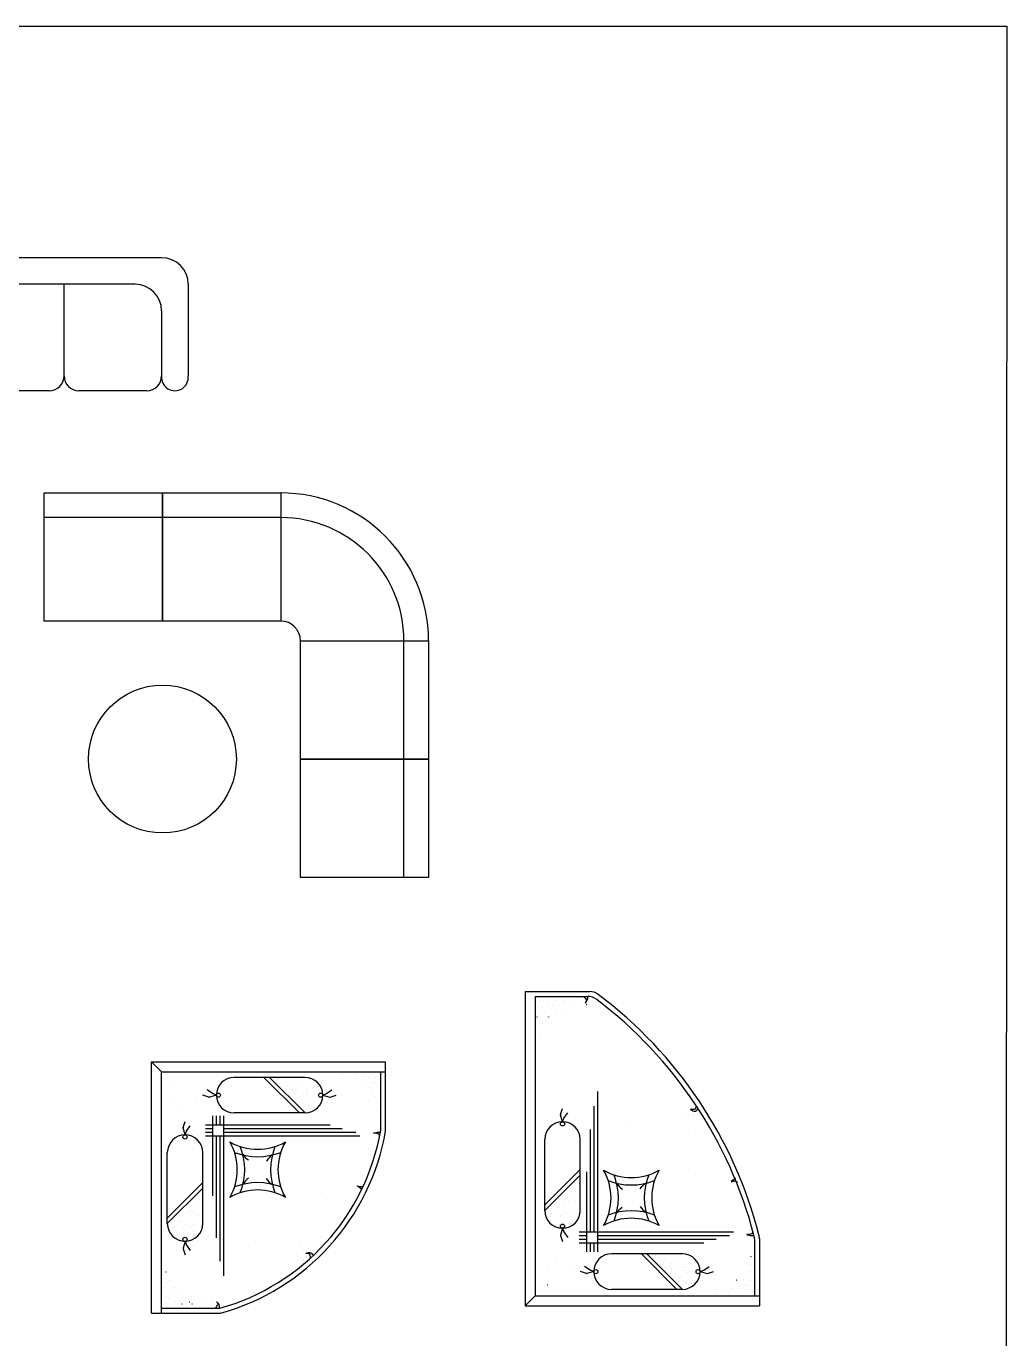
# Model space of a CAD drawing. Header units: metres. Extents: x 3586 to 7307, y 3108 to 6437.
# Drawn here: x 4052.674 to 4053.225, y 3258.413 to 3259.15 of the extents above; entities that cross this region are included whole.
import ezdxf

# ---------------------------------------------------------------- set-up
doc = ezdxf.new("R2010")
doc.units = ezdxf.units.M
doc.layers.add('FURNITURE', color=40, linetype='Continuous')

msp = doc.modelspace()

# ---------------------------------------------------------------- linework, layer by layer
for p, q in [((4051.04981, 3259.15026), (4053.22499, 3259.15026)), ((4053.22499, 3259.15026), (4053.22428, 3257.71671)), ((4052.95465, 3258.60831), (4052.95465, 3258.43191)), ((4052.95465, 3258.60831), (4052.99064, 3258.60831)), ((4052.96018, 3258.60555), (4052.96018, 3258.43745)), ((4052.96018, 3258.60555), (4052.98971, 3258.60555)), ((4052.74479, 3258.42769), (4052.74479, 3258.56881)), ((4052.74479, 3258.56881), (4052.87623, 3258.56881)), ((4052.75033, 3258.56327), (4052.74479, 3258.56881)), ((4052.87623, 3258.53007), (4052.87623, 3258.56881)), ((4052.75033, 3258.42769), (4052.75033, 3258.56327)), ((4052.75033, 3258.56327), (4052.87623, 3258.56327)), ((4052.87346, 3258.53031), (4052.87346, 3258.56327)), ((4052.99524, 3258.55209), (4052.99524, 3258.46217)), ((4052.77916, 3258.49362), (4052.77916, 3258.53855)), ((4052.78123, 3258.53352), (4052.78123, 3258.53855)), ((4052.78331, 3258.53352), (4052.78331, 3258.53855)), ((4052.78538, 3258.44863), (4052.78538, 3258.53855)), ((4052.99316, 3258.54388), (4052.99316, 3258.47343)), ((4052.77511, 3258.53352), (4052.84509, 3258.53352)), ((4052.77511, 3258.53144), (4052.77916, 3258.53144)), ((4052.78538, 3258.53144), (4052.85188, 3258.53144)), ((4052.99109, 3258.53075), (4052.99109, 3258.47343)), ((4052.77511, 3258.52937), (4052.77916, 3258.52937)), ((4052.77511, 3258.52729), (4052.86174, 3258.52729)), ((4052.78123, 3258.46997), (4052.78123, 3258.52729)), ((4052.78331, 3258.45683), (4052.78331, 3258.52729)), ((4052.78538, 3258.52937), (4052.85948, 3258.52937)), ((4052.98901, 3258.5071), (4052.98901, 3258.46217)), ((4052.98497, 3258.47343), (4053.0716, 3258.47343)), ((4052.98497, 3258.47135), (4052.98901, 3258.47135)), ((4052.98497, 3258.46928), (4052.98901, 3258.46928)), ((4052.98497, 3258.4672), (4053.05495, 3258.4672)), ((4052.99109, 3258.4672), (4052.99109, 3258.46217)), ((4052.99316, 3258.4672), (4052.99316, 3258.46217)), ((4052.99524, 3258.47135), (4053.06934, 3258.47135)), ((4052.99524, 3258.46928), (4053.06173, 3258.46928)), ((4053.08331, 3258.46926), (4053.08331, 3258.43745)), ((4053.08608, 3258.46961), (4053.08608, 3258.43191)), ((4052.96018, 3258.43745), (4052.95465, 3258.43191)), ((4052.96018, 3258.43745), (4053.08608, 3258.43745)), ((4052.74479, 3258.42769), (4052.78353, 3258.42769)), ((4052.75033, 3258.43045), (4052.78315, 3258.43045)), ((4052.95465, 3258.43191), (4053.08608, 3258.43191))]:
    msp.add_line(p, q)
at = {"linetype": 'Continuous'}
msp.add_circle((4052.75089, 3258.73882), 0.04151, dxfattribs=at)
for centre, radius, start, end in [((4052.98971, 3258.59724), 0.0083, 52.85267, 90), ((4052.99064, 3258.60001), 0.0083, 53.07808, 90), ((4052.84829, 3258.41057), 0.24526, 14.42714, 53.07808), ((4052.96228, 3258.59872), 0.00000692, 0, 180), ((4052.96228, 3258.59872), 0.00000692, 180, 0), ((4052.96291, 3258.60282), 0.00000692, 0, 180), ((4052.96291, 3258.60282), 0.00000692, 180, 0), ((4052.96417, 3258.59998), 0.00000692, 0, 180), ((4052.96417, 3258.59998), 0.00000692, 180, 0), ((4052.96512, 3258.60345), 0.00000692, 0, 180), ((4052.96512, 3258.60345), 0.00000692, 180, 0), ((4052.96733, 3258.60156), 0.00000692, 0, 180), ((4052.96733, 3258.60156), 0.00000692, 180, 0), ((4052.97017, 3258.60124), 0.00000692, 0, 180), ((4052.97017, 3258.60124), 0.00000692, 180, 0), ((4052.97143, 3258.59683), 0.00000692, 0, 180), ((4052.97143, 3258.59683), 0.00000692, 180, 0), ((4052.97174, 3258.60314), 0.00000692, 0, 180), ((4052.97174, 3258.60314), 0.00000692, 180, 0), ((4052.97585, 3258.60219), 0.00000692, 0, 180), ((4052.97585, 3258.60219), 0.00000692, 180, 0), ((4052.97711, 3258.59872), 0.00000692, 0, 180), ((4052.97711, 3258.59872), 0.00000692, 180, 0), ((4052.97742, 3258.60314), 0.00000692, 0, 180), ((4052.97742, 3258.60314), 0.00000692, 180, 0), ((4052.98247, 3258.60124), 0.00000692, 0, 180), ((4052.98247, 3258.60124), 0.00000692, 180, 0), ((4052.9891, 3258.60093), 0.00000692, 0, 180), ((4052.9891, 3258.60093), 0.00000692, 180, 0), ((4052.84829, 3258.41057), 0.2425, 14.51258, 52.85267), ((4052.96133, 3258.594), 0.00000692, 0, 180), ((4052.96133, 3258.594), 0.00000692, 180, 0), ((4052.96323, 3258.59147), 0.00000692, 0, 180), ((4052.96323, 3258.59147), 0.00000692, 180, 0), ((4052.96449, 3258.59021), 0.00000692, 0, 180), ((4052.96449, 3258.59021), 0.00000692, 180, 0), ((4052.96544, 3258.59652), 0.00000692, 0, 180), ((4052.96544, 3258.59652), 0.00000692, 180, 0), ((4052.96764, 3258.594), 0.00000692, 0, 180), ((4052.96764, 3258.594), 0.00000692, 180, 0), ((4052.96291, 3258.58517), 0.00000692, 0, 180), ((4052.96291, 3258.58517), 0.00000692, 180, 0), ((4052.8518, 3258.56177), 0.00000692, 0, 180), ((4052.8518, 3258.56177), 0.00000692, 180, 0), ((4052.85905, 3258.56146), 0.00000692, 0, 180), ((4052.85905, 3258.56146), 0.00000692, 180, 0), ((4052.86663, 3258.55988), 0.00000692, 0, 180), ((4052.86663, 3258.55988), 0.00000692, 180, 0), ((4052.87073, 3258.55988), 0.00000692, 0, 180), ((4052.87073, 3258.55988), 0.00000692, 180, 0), ((4052.75716, 3258.55705), 0.00000692, 180, 0), ((4052.75716, 3258.55705), 0.00000692, 0, 180), ((4052.8518, 3258.55957), 0.00000692, 180, 0), ((4052.8518, 3258.55957), 0.00000692, 0, 180), ((4052.86063, 3258.55957), 0.00000692, 180, 0), ((4052.86063, 3258.55957), 0.00000692, 0, 180), ((4052.86347, 3258.55452), 0.00000692, 0, 180), ((4052.86347, 3258.55452), 0.00000692, 180, 0), ((4052.86379, 3258.55894), 0.00000692, 180, 0), ((4052.86379, 3258.55894), 0.00000692, 0, 180), ((4052.86726, 3258.55421), 0.00000692, 0, 180), ((4052.86726, 3258.55421), 0.00000692, 180, 0), ((4052.86883, 3258.55736), 0.00000692, 0, 180), ((4052.86883, 3258.55736), 0.00000692, 180, 0), ((4052.87104, 3258.55484), 0.00000692, 0, 180), ((4052.87104, 3258.55484), 0.00000692, 180, 0), ((4052.75779, 3258.54696), 0.00000692, 0, 180), ((4052.75779, 3258.54696), 0.00000692, 180, 0), ((4052.77009, 3258.54728), 0.00000692, 180, 0), ((4052.77009, 3258.54728), 0.00000692, 0, 180), ((4052.8682, 3258.55106), 0.00000692, 180, 0), ((4052.8682, 3258.55106), 0.00000692, 0, 180), ((4052.87073, 3258.54948), 0.00000692, 0, 180), ((4052.87073, 3258.54948), 0.00000692, 180, 0), ((4052.87104, 3258.54601), 0.00000692, 0, 180), ((4052.87104, 3258.54601), 0.00000692, 180, 0), ((4052.76221, 3258.54444), 0.00000692, 0, 180), ((4052.76221, 3258.54444), 0.00000692, 180, 0), ((4052.87136, 3258.54129), 0.00000692, 180, 0), ((4052.87136, 3258.54129), 0.00000692, 0, 180), ((4053.04475, 3258.53784), 0.00000692, 0, 180), ((4053.04475, 3258.53784), 0.00000692, 180, 0), ((4053.04633, 3258.5391), 0.00000692, 0, 180), ((4053.04633, 3258.5391), 0.00000692, 180, 0), ((4053.04664, 3258.54446), 0.00000692, 0, 180), ((4053.04664, 3258.54446), 0.00000692, 180, 0), ((4053.0479, 3258.5432), 0.00000692, 0, 180), ((4053.0479, 3258.5432), 0.00000692, 180, 0), ((4053.04917, 3258.53847), 0.00000692, 0, 180), ((4053.04917, 3258.53847), 0.00000692, 180, 0), ((4053.01307, 3258.53287), 0.00000692, 0, 180), ((4053.01307, 3258.53287), 0.00000692, 180, 0), ((4052.7489, 3258.55219), 0.12647, 285.71269, 350.03422), ((4052.7489, 3258.55219), 0.12923, 285.54252, 350.14176), ((4052.76167, 3258.50828), 0.03126, 330.13717, 29.86283), ((4052.80434, 3258.55096), 0.03126, 240.13717, 299.86283), ((4052.84702, 3258.50828), 0.03126, 150.13717, 209.86283), ((4053.0503, 3258.53003), 0.00000692, 0, 180), ((4053.0503, 3258.53003), 0.00000692, 180, 0), ((4052.80434, 3258.55096), 0.03541, 248.52302, 291.47698), ((4052.76167, 3258.50828), 0.03541, 338.52302, 21.47698), ((4052.80476, 3258.52301), 0.01082, 214.29684, 239.20855), ((4052.81867, 3258.50758), 0.01082, 124.29684, 149.20855), ((4052.84702, 3258.50828), 0.03541, 158.52302, 201.47698), ((4052.80434, 3258.46561), 0.03541, 68.52302, 111.47698), ((4052.8054, 3258.49451), 0.01082, 124.29684, 149.20855), ((4052.81812, 3258.50934), 0.01082, 214.29684, 239.20855), ((4053.0142, 3258.53511), 0.03126, 240.13717, 299.86283), ((4052.97152, 3258.49244), 0.03126, 330.13717, 29.86283), ((4053.0142, 3258.53511), 0.03541, 248.52302, 291.47698), ((4052.97152, 3258.49244), 0.03541, 338.52302, 21.47698), ((4053.05687, 3258.49244), 0.03541, 158.52302, 201.47698), ((4053.05687, 3258.49244), 0.03126, 150.13717, 209.86283), ((4053.0503, 3258.50545), 0.00000692, 0, 180), ((4053.0503, 3258.50545), 0.00000692, 180, 0), ((4052.80434, 3258.46561), 0.03126, 60.13717, 119.86283), ((4052.84044, 3258.49527), 0.00000692, 0, 180), ((4052.84044, 3258.49527), 0.00000692, 180, 0), ((4053.01526, 3258.50621), 0.01082, 210.79145, 235.70316), ((4053.02797, 3258.49138), 0.01082, 120.79145, 145.70316), ((4053.01462, 3258.47771), 0.01082, 120.79145, 145.70316), ((4053.02853, 3258.49314), 0.01082, 210.79145, 235.70316), ((4053.0142, 3258.44976), 0.03126, 60.13717, 119.86283), ((4053.0142, 3258.44976), 0.03541, 68.52302, 111.47698), ((4053.07778, 3258.46961), 0.0083, 0, 14.42714), ((4052.80322, 3258.46785), 0.00000692, 0, 180), ((4052.80322, 3258.46785), 0.00000692, 180, 0), ((4052.82845, 3258.4647), 0.00000692, 180, 0), ((4052.82845, 3258.4647), 0.00000692, 0, 180), ((4052.83287, 3258.46407), 0.00000692, 180, 0), ((4052.83287, 3258.46407), 0.00000692, 0, 180), ((4052.84044, 3258.47069), 0.00000692, 180, 0), ((4052.84044, 3258.47069), 0.00000692, 0, 180), ((4053.07501, 3258.46926), 0.0083, 0, 14.51258), ((4052.83003, 3258.46344), 0.00000692, 180, 0), ((4052.83003, 3258.46344), 0.00000692, 0, 180), ((4052.83035, 3258.45808), 0.00000692, 180, 0), ((4052.83035, 3258.45808), 0.00000692, 0, 180), ((4052.83161, 3258.45934), 0.00000692, 0, 180), ((4052.83161, 3258.45934), 0.00000692, 180, 0), ((4053.08121, 3258.45943), 0.00000692, 0, 180), ((4053.08121, 3258.45943), 0.00000692, 180, 0), ((4052.75306, 3258.45083), 0.00000692, 0, 180), ((4052.75306, 3258.45083), 0.00000692, 180, 0), ((4052.96764, 3258.45376), 0.00000692, 0, 180), ((4052.96764, 3258.45376), 0.00000692, 180, 0), ((4052.97206, 3258.45628), 0.00000692, 0, 180), ((4052.97206, 3258.45628), 0.00000692, 180, 0), ((4052.97995, 3258.45344), 0.00000692, 0, 180), ((4052.97995, 3258.45344), 0.00000692, 180, 0), ((4053.07806, 3258.44966), 0.00000692, 0, 180), ((4053.07806, 3258.44966), 0.00000692, 180, 0), ((4053.08058, 3258.45124), 0.00000692, 0, 180), ((4053.08058, 3258.45124), 0.00000692, 180, 0), ((4053.0809, 3258.4547), 0.00000692, 0, 180), ((4053.0809, 3258.4547), 0.00000692, 180, 0), ((4052.75148, 3258.442), 0.00000692, 0, 180), ((4052.75148, 3258.442), 0.00000692, 180, 0), ((4052.75337, 3258.44452), 0.00000692, 0, 180), ((4052.75337, 3258.44452), 0.00000692, 180, 0), ((4052.75463, 3258.44579), 0.00000692, 180, 0), ((4052.75463, 3258.44579), 0.00000692, 0, 180), ((4052.75779, 3258.442), 0.00000692, 0, 180), ((4052.75779, 3258.442), 0.00000692, 180, 0), ((4052.96701, 3258.44367), 0.00000692, 0, 180), ((4052.96701, 3258.44367), 0.00000692, 180, 0), ((4053.07333, 3258.44619), 0.00000692, 0, 180), ((4053.07333, 3258.44619), 0.00000692, 180, 0), ((4053.07711, 3258.44651), 0.00000692, 0, 180), ((4053.07711, 3258.44651), 0.00000692, 180, 0), ((4053.07869, 3258.44336), 0.00000692, 0, 180), ((4053.07869, 3258.44336), 0.00000692, 180, 0), ((4053.0809, 3258.44588), 0.00000692, 0, 180), ((4053.0809, 3258.44588), 0.00000692, 180, 0), ((4052.75243, 3258.43728), 0.00000692, 180, 0), ((4052.75243, 3258.43728), 0.00000692, 0, 180), ((4052.75432, 3258.43601), 0.00000692, 0, 180), ((4052.75432, 3258.43601), 0.00000692, 180, 0), ((4052.75558, 3258.43948), 0.00000692, 0, 180), ((4052.75558, 3258.43948), 0.00000692, 180, 0), ((4052.76031, 3258.43475), 0.00000692, 0, 180), ((4052.76031, 3258.43475), 0.00000692, 180, 0), ((4052.76157, 3258.43917), 0.00000692, 180, 0), ((4052.76157, 3258.43917), 0.00000692, 0, 180), ((4052.76725, 3258.43728), 0.00000692, 180, 0), ((4052.76725, 3258.43728), 0.00000692, 0, 180), ((4052.77262, 3258.43475), 0.00000692, 0, 180), ((4052.77262, 3258.43475), 0.00000692, 180, 0), ((4052.77924, 3258.43507), 0.00000692, 0, 180), ((4052.77924, 3258.43507), 0.00000692, 180, 0), ((4053.06165, 3258.44115), 0.00000692, 0, 180), ((4053.06165, 3258.44115), 0.00000692, 180, 0), ((4053.06165, 3258.43894), 0.00000692, 0, 180), ((4053.06165, 3258.43894), 0.00000692, 180, 0), ((4053.06891, 3258.43926), 0.00000692, 0, 180), ((4053.06891, 3258.43926), 0.00000692, 180, 0), ((4053.07049, 3258.44115), 0.00000692, 0, 180), ((4053.07049, 3258.44115), 0.00000692, 180, 0), ((4053.07364, 3258.44178), 0.00000692, 0, 180), ((4053.07364, 3258.44178), 0.00000692, 180, 0), ((4053.07648, 3258.44084), 0.00000692, 0, 180), ((4053.07648, 3258.44084), 0.00000692, 180, 0), ((4053.08058, 3258.44084), 0.00000692, 0, 180), ((4053.08058, 3258.44084), 0.00000692, 180, 0), ((4052.75306, 3258.43318), 0.00000692, 180, 0), ((4052.75306, 3258.43318), 0.00000692, 0, 180), ((4052.75527, 3258.43255), 0.00000692, 180, 0), ((4052.75527, 3258.43255), 0.00000692, 0, 180), ((4052.75747, 3258.43444), 0.00000692, 0, 180), ((4052.75747, 3258.43444), 0.00000692, 180, 0), ((4052.76189, 3258.43286), 0.00000692, 0, 180), ((4052.76189, 3258.43286), 0.00000692, 180, 0), ((4052.76599, 3258.43381), 0.00000692, 0, 180), ((4052.76599, 3258.43381), 0.00000692, 180, 0), ((4052.76757, 3258.43286), 0.00000692, 0, 180), ((4052.76757, 3258.43286), 0.00000692, 180, 0)]:
    msp.add_arc(centre, radius, start, end)
for points, knots in [([(4052.98739, 3258.60555), (4052.98786, 3258.60501), (4052.98847, 3258.60431), (4052.98925, 3258.60301), (4052.98722, 3258.60079), (4052.98983, 3258.60352), (4052.98969, 3258.60481), (4052.98971, 3258.60526), (4052.98971, 3258.60555)], [0, 0, 0, 0, 0.781948, 1.01961, 1.572646, 2.564552, 2.741062, 3.044864, 3.044864, 3.044864, 3.044864]), ([(4053.05057, 3258.5442), (4053.05039, 3258.54319), (4053.05008, 3258.54145), (4053.04627, 3258.54264), (4053.05009, 3258.54029), (4053.05114, 3258.5418), (4053.05169, 3258.5426)], [0, 0, 0, 0, 0.912439, 1.577938, 2.412378, 3.361657, 3.361657, 3.361657, 3.361657]), ([(4053.07261, 3258.50359), (4053.07221, 3258.50319), (4053.07156, 3258.50255), (4053.06946, 3258.50116), (4053.07166, 3258.50203), (4053.07289, 3258.50208), (4053.07343, 3258.5015), (4053.07376, 3258.50114)], [0, 0, 0, 0, 0.708006, 1.140209, 1.765561, 2.068918, 2.557075, 2.557075, 2.557075, 2.557075]), ([(4053.08249, 3258.47335), (4053.08217, 3258.4728), (4053.08147, 3258.47162), (4053.07771, 3258.47217), (4053.08125, 3258.4711), (4053.08246, 3258.47124), (4053.08306, 3258.47131)], [0, 0, 0, 0, 0.68294, 1.47216, 2.236493, 2.983509, 2.983509, 2.983509, 2.983509])]:
    msp.add_open_spline(points, degree=3, knots=knots)
for points in [[(4052.87289, 3258.5273), (4052.87154, 3258.52862), (4052.86936, 3258.52876), (4052.87139, 3258.52934), (4052.87346, 3258.52934)], [(4052.86275, 3258.49713), (4052.86128, 3258.49842), (4052.86033, 3258.49915), (4052.86201, 3258.49874), (4052.86285, 3258.49874), (4052.8639, 3258.49958)], [(4052.83397, 3258.45861), (4052.83318, 3258.46101), (4052.83136, 3258.46129), (4052.8336, 3258.46185), (4052.8354, 3258.45993)], [(4052.7805, 3258.43045), (4052.78184, 3258.43215), (4052.78209, 3258.43276), (4052.78136, 3258.4341), (4052.78282, 3258.43178), (4052.78282, 3258.43129), (4052.78282, 3258.43045)]]:
    msp.add_spline(points, degree=3)
at = {"layer": 'FURNITURE'}
for p, q in [((4052.75042, 3259.02031), (4052.58606, 3259.02031)), ((4052.73548, 3259.00537), (4052.601, 3259.00537)), ((4052.69564, 3258.9539), (4052.69564, 3259.00537)), ((4052.76537, 3259.00537), (4052.76537, 3258.9539)), ((4052.76537, 3259.00537), (4052.76537, 3258.9539)), ((4052.75042, 3258.99043), (4052.75042, 3258.9539)), ((4052.68734, 3258.9456), (4052.64915, 3258.9456)), ((4052.74212, 3258.9456), (4052.70394, 3258.9456)), ((4052.83096, 3258.56009), (4052.79111, 3258.56009)), ((4052.83096, 3258.54016), (4052.79111, 3258.54016)), ((4052.96555, 3258.48534), (4052.96555, 3258.52519)), ((4052.98548, 3258.48534), (4052.98548, 3258.52519)), ((4052.75362, 3258.478), (4052.75362, 3258.51785)), ((4052.77354, 3258.478), (4052.77354, 3258.51785)), ((4053.04287, 3258.461), (4053.00303, 3258.461)), ((4053.04287, 3258.44108), (4053.00303, 3258.44108))]:
    msp.add_line(p, q, dxfattribs=at)
at = {"layer": 'FURNITURE', "linetype": 'Continuous'}
for p, q in [((4052.68448, 3258.8163), (4052.68448, 3258.88824)), ((4052.68448, 3258.88824), (4052.75089, 3258.88824)), ((4052.75089, 3258.88824), (4052.75089, 3258.8163)), ((4052.75089, 3258.8163), (4052.75089, 3258.88824)), ((4052.75089, 3258.88824), (4052.8173, 3258.88824)), ((4052.8173, 3258.88824), (4052.8173, 3258.8163)), ((4052.8173, 3258.88824), (4052.8173, 3258.8163)), ((4052.75089, 3258.8744), (4052.68448, 3258.8744)), ((4052.8173, 3258.8744), (4052.75089, 3258.8744)), ((4052.75089, 3258.8163), (4052.68448, 3258.8163)), ((4052.8173, 3258.8163), (4052.75089, 3258.8163)), ((4052.82837, 3258.73882), (4052.82837, 3258.80523)), ((4052.82837, 3258.80523), (4052.90031, 3258.80523)), ((4052.82837, 3258.80523), (4052.90031, 3258.80523)), ((4052.88648, 3258.73882), (4052.88648, 3258.80523)), ((4052.90031, 3258.80523), (4052.90031, 3258.73882)), ((4052.82837, 3258.67241), (4052.82837, 3258.73882)), ((4052.90031, 3258.73882), (4052.82837, 3258.73882)), ((4052.82837, 3258.73882), (4052.90031, 3258.73882)), ((4052.88648, 3258.67241), (4052.88648, 3258.73882)), ((4052.90031, 3258.73882), (4052.90031, 3258.67241)), ((4052.90031, 3258.67241), (4052.82837, 3258.67241))]:
    msp.add_line(p, q, dxfattribs=at)
at = {"layer": 'FURNITURE', "color": 252}
for p, q in [((4052.82783, 3258.54016), (4052.80791, 3258.56009)), ((4052.83096, 3258.54016), (4052.81104, 3258.56009)), ((4052.77906, 3258.55098), (4052.77606, 3258.55308)), ((4052.81495, 3258.55664), (4052.81495, 3258.55664)), ((4052.81599, 3258.55945), (4052.81599, 3258.55945)), ((4052.82007, 3258.55256), (4052.82007, 3258.55256)), ((4052.8204, 3258.55542), (4052.8204, 3258.55542)), ((4052.8212, 3258.55269), (4052.8212, 3258.55269)), ((4052.82367, 3258.55303), (4052.82367, 3258.55303)), ((4052.82496, 3258.55483), (4052.82496, 3258.55483)), ((4052.82597, 3258.55334), (4052.82597, 3258.55334)), ((4052.82654, 3258.55678), (4052.82654, 3258.55678)), ((4052.83199, 3258.55413), (4052.83199, 3258.55413)), ((4052.83253, 3258.55263), (4052.83253, 3258.55263)), ((4052.83371, 3258.5593), (4052.83371, 3258.5593)), ((4052.83559, 3258.5546), (4052.83559, 3258.5546)), ((4052.83756, 3258.55577), (4052.83756, 3258.55577)), ((4052.83789, 3258.5549), (4052.83789, 3258.5549)), ((4052.83838, 3258.55502), (4052.83838, 3258.55502)), ((4052.83874, 3258.55485), (4052.83874, 3258.55485)), ((4052.84301, 3258.55098), (4052.84601, 3258.55308)), ((4052.77703, 3258.54907), (4052.77363, 3258.55014)), ((4052.78115, 3258.55013), (4052.77728, 3258.54906)), ((4052.78115, 3258.55013), (4052.77906, 3258.55098)), ((4052.82425, 3258.55189), (4052.82425, 3258.55189)), ((4052.82507, 3258.55114), (4052.82507, 3258.55114)), ((4052.82682, 3258.54825), (4052.82682, 3258.54825)), ((4052.82947, 3258.5471), (4052.82947, 3258.5471)), ((4052.83168, 3258.55055), (4052.83168, 3258.55055)), ((4052.83354, 3258.54936), (4052.83354, 3258.54936)), ((4052.83878, 3258.54868), (4052.83878, 3258.54868)), ((4052.84092, 3258.55013), (4052.84301, 3258.55098)), ((4052.84092, 3258.55013), (4052.84479, 3258.54906)), ((4052.84504, 3258.54907), (4052.84844, 3258.55014)), ((4052.82853, 3258.54374), (4052.82853, 3258.54374)), ((4052.83005, 3258.54241), (4052.83005, 3258.54241)), ((4052.83281, 3258.5441), (4052.83281, 3258.5441)), ((4052.83333, 3258.54357), (4052.83333, 3258.54357)), ((4052.83414, 3258.54282), (4052.83414, 3258.54282)), ((4052.83607, 3258.5432), (4052.83607, 3258.5432)), ((4052.97552, 3258.53515), (4052.97445, 3258.53902)), ((4052.97446, 3258.53927), (4052.97553, 3258.54267)), ((4052.97637, 3258.53724), (4052.97847, 3258.54024)), ((4052.76359, 3258.52781), (4052.76252, 3258.53168)), ((4052.76253, 3258.53193), (4052.7636, 3258.53532)), ((4052.76444, 3258.52989), (4052.76654, 3258.5329)), ((4052.97552, 3258.53515), (4052.97637, 3258.53724)), ((4052.76359, 3258.52781), (4052.76444, 3258.52989)), ((4052.96555, 3258.48847), (4052.98548, 3258.5084)), ((4052.75362, 3258.48113), (4052.77354, 3258.50105)), ((4052.96555, 3258.48534), (4052.98548, 3258.50526)), ((4052.98203, 3258.50135), (4052.98203, 3258.50135)), ((4052.75362, 3258.478), (4052.77354, 3258.49792)), ((4052.77009, 3258.49401), (4052.77009, 3258.49401)), ((4052.97795, 3258.49623), (4052.97795, 3258.49623)), ((4052.97808, 3258.4951), (4052.97808, 3258.4951)), ((4052.98081, 3258.4959), (4052.98081, 3258.4959)), ((4052.98484, 3258.50031), (4052.98484, 3258.50031)), ((4052.76602, 3258.48889), (4052.76602, 3258.48889)), ((4052.76615, 3258.48776), (4052.76615, 3258.48776)), ((4052.76887, 3258.48856), (4052.76887, 3258.48856)), ((4052.77291, 3258.49297), (4052.77291, 3258.49297)), ((4052.9678, 3258.48625), (4052.9678, 3258.48625)), ((4052.96913, 3258.48777), (4052.96913, 3258.48777)), ((4052.97249, 3258.48683), (4052.97249, 3258.48683)), ((4052.97364, 3258.48948), (4052.97364, 3258.48948)), ((4052.97653, 3258.49123), (4052.97653, 3258.49123)), ((4052.97728, 3258.49205), (4052.97728, 3258.49205)), ((4052.97842, 3258.49263), (4052.97842, 3258.49263)), ((4052.97873, 3258.49033), (4052.97873, 3258.49033)), ((4052.98022, 3258.49134), (4052.98022, 3258.49134)), ((4052.98217, 3258.48976), (4052.98217, 3258.48976)), ((4052.75587, 3258.4789), (4052.75587, 3258.4789)), ((4052.7572, 3258.48043), (4052.7572, 3258.48043)), ((4052.76056, 3258.47948), (4052.76056, 3258.47948)), ((4052.76171, 3258.48214), (4052.76171, 3258.48214)), ((4052.7646, 3258.48389), (4052.7646, 3258.48389)), ((4052.76535, 3258.48471), (4052.76535, 3258.48471)), ((4052.76649, 3258.48529), (4052.76649, 3258.48529)), ((4052.7668, 3258.48299), (4052.7668, 3258.48299)), ((4052.76829, 3258.484), (4052.76829, 3258.484)), ((4052.77024, 3258.48242), (4052.77024, 3258.48242)), ((4052.96821, 3258.48216), (4052.96821, 3258.48216)), ((4052.96859, 3258.48023), (4052.96859, 3258.48023)), ((4052.96896, 3258.48298), (4052.96896, 3258.48298)), ((4052.96949, 3258.4835), (4052.96949, 3258.4835)), ((4052.97475, 3258.48276), (4052.97475, 3258.48276)), ((4052.97594, 3258.48462), (4052.97594, 3258.48462)), ((4052.97802, 3258.48377), (4052.97802, 3258.48377)), ((4052.97952, 3258.48432), (4052.97952, 3258.48432)), ((4052.97999, 3258.48072), (4052.97999, 3258.48072)), ((4052.98469, 3258.48259), (4052.98469, 3258.48259)), ((4052.75628, 3258.47482), (4052.75628, 3258.47482)), ((4052.75666, 3258.47289), (4052.75666, 3258.47289)), ((4052.75703, 3258.47563), (4052.75703, 3258.47563)), ((4052.75756, 3258.47615), (4052.75756, 3258.47615)), ((4052.76282, 3258.47541), (4052.76282, 3258.47541)), ((4052.76401, 3258.47728), (4052.76401, 3258.47728)), ((4052.76609, 3258.47643), (4052.76609, 3258.47643)), ((4052.76759, 3258.47697), (4052.76759, 3258.47697)), ((4052.76806, 3258.47337), (4052.76806, 3258.47337)), ((4052.77276, 3258.47525), (4052.77276, 3258.47525)), ((4052.97407, 3258.47752), (4052.97407, 3258.47752)), ((4052.97552, 3258.47538), (4052.97445, 3258.47151)), ((4052.97552, 3258.47538), (4052.97637, 3258.47329)), ((4052.97637, 3258.47329), (4052.97847, 3258.47029)), ((4052.98024, 3258.47756), (4052.98024, 3258.47756)), ((4052.98029, 3258.47841), (4052.98029, 3258.47841)), ((4052.98041, 3258.47792), (4052.98041, 3258.47792)), ((4052.98116, 3258.47874), (4052.98116, 3258.47874)), ((4052.76214, 3258.47018), (4052.76214, 3258.47018)), ((4052.76359, 3258.46804), (4052.76252, 3258.46417)), ((4052.76359, 3258.46804), (4052.76444, 3258.46595)), ((4052.76444, 3258.46595), (4052.76654, 3258.46294)), ((4052.76831, 3258.47022), (4052.76831, 3258.47022)), ((4052.76836, 3258.47107), (4052.76836, 3258.47107)), ((4052.76848, 3258.47058), (4052.76848, 3258.47058)), ((4052.76923, 3258.4714), (4052.76923, 3258.4714)), ((4052.97446, 3258.47126), (4052.97553, 3258.46786)), ((4052.76253, 3258.46392), (4052.7636, 3258.46052)), ((4053.03974, 3258.44108), (4053.01982, 3258.461)), ((4053.04287, 3258.44108), (4053.02295, 3258.461)), ((4053.02686, 3258.45755), (4053.02686, 3258.45755)), ((4053.02791, 3258.46037), (4053.02791, 3258.46037)), ((4053.03845, 3258.4577), (4053.03845, 3258.4577)), ((4053.04562, 3258.46022), (4053.04562, 3258.46022)), ((4053.04947, 3258.45669), (4053.04947, 3258.45669)), ((4052.98894, 3258.44998), (4052.98555, 3258.45106)), ((4052.99098, 3258.4519), (4052.98797, 3258.454)), ((4052.99307, 3258.45104), (4052.9892, 3258.44998)), ((4052.99307, 3258.45105), (4052.99098, 3258.4519)), ((4053.03198, 3258.45348), (4053.03198, 3258.45348)), ((4053.03231, 3258.45633), (4053.03231, 3258.45633)), ((4053.03311, 3258.4536), (4053.03311, 3258.4536)), ((4053.03558, 3258.45395), (4053.03558, 3258.45395)), ((4053.03616, 3258.4528), (4053.03616, 3258.4528)), ((4053.03687, 3258.45575), (4053.03687, 3258.45575)), ((4053.03698, 3258.45206), (4053.03698, 3258.45206)), ((4053.03789, 3258.45425), (4053.03789, 3258.45425)), ((4053.04359, 3258.45146), (4053.04359, 3258.45146)), ((4053.0439, 3258.45505), (4053.0439, 3258.45505)), ((4053.04444, 3258.45355), (4053.04444, 3258.45355)), ((4053.04546, 3258.45027), (4053.04546, 3258.45027)), ((4053.0475, 3258.45552), (4053.0475, 3258.45552)), ((4053.0498, 3258.45582), (4053.0498, 3258.45582)), ((4053.05029, 3258.45594), (4053.05029, 3258.45594)), ((4053.05066, 3258.45577), (4053.05066, 3258.45577)), ((4053.05069, 3258.4496), (4053.05069, 3258.4496)), ((4053.05283, 3258.45105), (4053.05492, 3258.4519)), ((4053.05283, 3258.45104), (4053.0567, 3258.44998)), ((4053.05492, 3258.4519), (4053.05793, 3258.454)), ((4053.05696, 3258.44998), (4053.06035, 3258.45106)), ((4053.03873, 3258.44917), (4053.03873, 3258.44917)), ((4053.04045, 3258.44466), (4053.04045, 3258.44466)), ((4053.04139, 3258.44802), (4053.04139, 3258.44802)), ((4053.04197, 3258.44333), (4053.04197, 3258.44333)), ((4053.04472, 3258.44502), (4053.04472, 3258.44502)), ((4053.04524, 3258.44449), (4053.04524, 3258.44449)), ((4053.04606, 3258.44374), (4053.04606, 3258.44374)), ((4053.04798, 3258.44412), (4053.04798, 3258.44412))]:
    msp.add_line(p, q, dxfattribs=at)
for centre in [(4052.78231, 3258.55013), (4052.83976, 3258.55013), (4052.97552, 3258.53399), (4052.76358, 3258.52664), (4052.97552, 3258.47654), (4052.76358, 3258.4692), (4052.99423, 3258.45104), (4053.05167, 3258.45104)]:
    msp.add_circle(centre, 0.00116, dxfattribs=at)
at = {"layer": 'FURNITURE'}
for centre, radius, start, end in [((4052.75042, 3259.00537), 0.01494, 0, 90), ((4052.73548, 3258.99043), 0.01494, 0, 90), ((4052.68734, 3258.9539), 0.0083, 270, 0), ((4052.70394, 3258.9539), 0.0083, 180, 270), ((4052.74212, 3258.9539), 0.0083, 270, 0), ((4052.79111, 3258.55012), 0.00996, 90, 270), ((4052.83096, 3258.55012), 0.00996, 270, 90), ((4052.97551, 3258.52519), 0.00996, 0, 180), ((4052.76358, 3258.51785), 0.00996, 0, 180), ((4052.97551, 3258.48534), 0.00996, 180, 0), ((4052.76358, 3258.478), 0.00996, 180, 0), ((4053.00303, 3258.45104), 0.00996, 90, 270), ((4053.04287, 3258.45104), 0.00996, 270, 90)]:
    msp.add_arc(centre, radius, start, end, dxfattribs=at)
at = {"layer": 'FURNITURE', "lineweight": -3}
msp.add_arc((4052.7579, 3258.95311), 0.00751, 173.97442, 6.02558, dxfattribs=at)
at = {"layer": 'FURNITURE', "linetype": 'Continuous'}
for radius in [0.08301, 0.06918, 0.01107]:
    msp.add_arc((4052.8173, 3258.80523), radius, 0, 90, dxfattribs=at)
at = {"layer": 'FURNITURE', "color": 252}
for centre, start, end in [((4052.77716, 3258.54949), 252.39097, 285.38619), ((4052.84491, 3258.54949), 254.61381, 287.60903), ((4052.97488, 3258.53914), 162.39097, 195.38619), ((4052.76295, 3258.53179), 162.39097, 195.38619), ((4052.97488, 3258.47139), 164.61381, 197.60903), ((4052.76295, 3258.46405), 164.61381, 197.60903), ((4052.98908, 3258.45041), 252.39097, 285.38619), ((4053.05682, 3258.45041), 254.61381, 287.60903)]:
    msp.add_arc(centre, 0.000443, start, end, dxfattribs=at)

doc.saveas('drawing.dxf')
